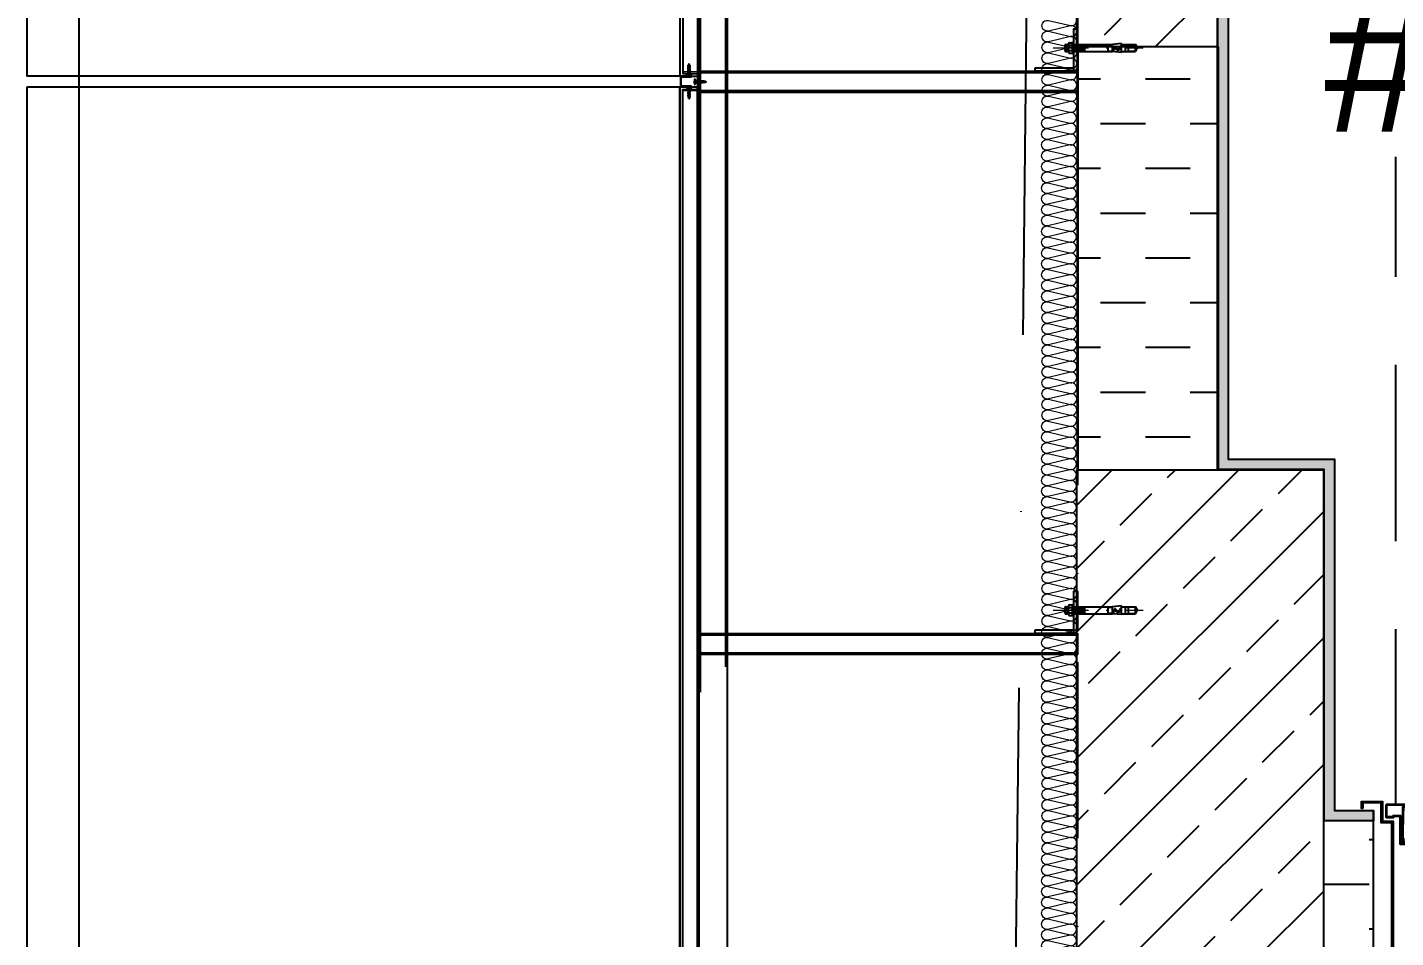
# Model space of a CAD drawing. Extents: x 58467 to 79089, y -33726 to -17391.
# Drawn here: x 74825.6 to 75019.7, y -18966.5 to -18837.3 of the extents above; entities that cross this region are included whole.
import ezdxf
from ezdxf.enums import TextEntityAlignment as Align

# ---------------------------------------------------------------- set-up
doc = ezdxf.new("R2010")
doc.units = 0
doc.header["$LTSCALE"] = 100
for name, pattern in [('DASHDOT', [1, 0.5, -0.25, 0, -0.25]), ('DASHDOT2', [0.5, 0.25, -0.125, 0, -0.125]), ('HIDDEN', [0.375, 0.25, -0.125])]:
    doc.linetypes.add(name, pattern=pattern)
for name, color, linetype, lineweight in [('ALG', 1, 'Continuous', 0), ('AX', 1, 'DASHDOT', 20), ('HSP', 251, 'Continuous', 30), ('OL', 5, 'Continuous', 30), ('pbec-162_insulation_hatching', 70, 'Continuous', 9), ('PTR', 252, 'Continuous', 25)]:
    doc.layers.add(name, color=color, linetype=linetype, lineweight=lineweight)
for name, color, linetype in [('ARC_KDY-ID-ED-01$0$BA_wall', 4, 'Continuous'), ('BA_axis', 5, 'DASHDOT2'), ('BA_dim_ext', 185, 'Continuous'), ('BA_elev3', 8, 'Continuous'), ('BA_env_bound', 10, 'DASHDOT'), ('BA_hatch', 137, 'Continuous'), ('BA_hatch_conc', 223, 'Continuous'), ('BA_mat_insul', 8, 'Continuous'), ('BA_mat_metal', 122, 'Continuous'), ('BA_mat_mortar', 145, 'Continuous'), ('BA_str_conc', 6, 'Continuous'), ('BA_text_room', 12, 'Continuous'), ('BA_wall', 4, 'Continuous'), ('CLG', 12, 'Continuous'), ('Kompozit', 122, 'Continuous'), ('VD', 11, 'Continuous')]:
    doc.layers.add(name, color=color, linetype=linetype)
doc.layers.add('BA_guide', color=230, linetype='Continuous', plot=False)
doc.styles.add('dim', font='simplex.shx', dxfattribs={"width": 0.7})
doc.styles.add('text1', font='arial.ttf', dxfattribs={"height": 20})
doc.styles.add('text2', font='arial.ttf', dxfattribs={"width": 0.8})
doc.dimstyles.new('1_100', dxfattribs={"dimtxt": 8, "dimasz": 3, "dimexe": 6, "dimexo": 0, "dimgap": 2, "dimtad": 0, "dimdec": 1, "dimzin": 11, "dimtxsty": 'dim', "dimblk": 'DOT', "dimcen": 0, "dimdle": 1.25, "dimclrt": 256, "dimadec": 0, "dimazin": 0, "dimtfac": 1.25, "dimtdec": 1, "dimtix": 1, "dimtofl": 0, "dimtmove": 1, "dimatfit": 3, "dimldrblk": 'DOT', "dimfxl": 20, "dimfxlon": 1, "dimtolj": 1, "dimtzin": 0, "dimarcsym": 0})
pattern_1 = [(0, (-19470.82861, 7789.42074), (0.47625, 0.2749630645), [0.3175, -0.635]), (120, (-19470.82861, 7789.42074), (-0.476249999, 0.2749630663), [0.3175, -0.635]), (60, (-19470.82861, 7789.42074), (1e-09, 0.5499261308), [-0.635, 0.3175])]
pattern_2 = [(0, (32883.7307, 12448.2046), (6.35, 6.35), [6.35, -6.35])]

# ---------------------------------------------------------------- blocks, each defined once
blk = doc.blocks.new('*U176')
blk.add_line((0, 0), (0, -696))
at = {"linetype": 'Continuous', "style": 'text1'}
blk.add_attdef('1', text='', height=40, dxfattribs=at).set_placement((0, 38), align=Align.MIDDLE)
blk = doc.blocks.new('AXIS')
at = {"layer": 'BA_axis'}
blk.add_blockref('*U176', (330.44, -30874.56), dxfattribs=at)
blk = doc.blocks.new('_Dot')
at = {"color": 0, "linetype": 'ByBlock', "lineweight": -2}
blk.add_line((-0.5, 0), (-1, 0), dxfattribs=at)
at = {"color": 0, "linetype": 'ByBlock', "const_width": 0.5}
blk.add_lwpolyline([(-0.25, 0, 1), (0.25, 0, 1)], format="xyb", close=True, dxfattribs=at)
blk = doc.blocks.new('*D25')
at = {"layer": 'BA_dim_ext', "color": 0, "lineweight": -2, "transparency": 16777216}
for p, q in [((188.73, -31236.31), (182.73, -31236.31)), ((188.73, -31242.31), (188.73, -31586.29)), ((188.73, -31961.27), (188.73, -31617.29)), ((188.73, -31967.27), (194.73, -31967.27))]:
    blk.add_line(p, q, dxfattribs=at)
at = {"layer": 'DEFPOINTS', "color": 0, "transparency": 16777216}
for p in [(188.73, -31236.31), (188.73, -31236.31), (188.73, -31967.27)]:
    blk.add_point(p, dxfattribs=at)
at = {"layer": 'BA_dim_ext', "color": 0, "lineweight": -2, "transparency": 16777216, "xscale": 6, "yscale": 6, "zscale": 6}
for p, rotation in [((188.73, -31236.31), 90), ((188.73, -31967.27), 270)]:
    blk.add_blockref('_Dot', p, dxfattribs=dict(at, rotation=rotation))
at = {"layer": 'BA_dim_ext', "color": 2, "transparency": 16777216, "insert": (188.73, -31601.79), "char_height": 18, "attachment_point": 5, "rotation": 90, "style": 'dim'}
blk.add_mtext('\\A1;731', dxfattribs=at)
blk = doc.blocks.new('*U90')
at = {"layer": 'BA_mat_insul'}
h = blk.add_hatch(dxfattribs=at)
h.set_pattern_fill('HONEY', color=256, scale=0.1)
h.set_pattern_definition(pattern_1)
h.paths.add_polyline_path([(5.64, -0.17), (94.37, -0.17), (93.8, -1.82), (6.2, -1.82)])
h = blk.add_hatch(dxfattribs=at)
h.set_pattern_fill('HONEY', color=256, scale=0.1)
h.set_pattern_definition(pattern_1)
h.paths.add_polyline_path([(5.64, -3.83), (94.37, -3.83), (93.8, -2.18), (6.2, -2.18)])
at = {"layer": 'BA_elev3', "linetype": 'HIDDEN'}
blk.add_line((3.18, 0.73), (3.18, 92.75), dxfattribs=at)
at = {"layer": 'BA_elev3'}
for p, q in [((5.8, -4.85), (5.8, -7.85)), ((8.3, -4.95), (5.8, -4.95)), ((8.3, -5.15), (5.8, -5.15)), ((8.3, -5.55), (5.8, -5.55)), ((8.3, -4.85), (8.3, -7.85)), ((91.7, -4.85), (91.7, -7.85)), ((91.7, -4.95), (94.2, -4.95)), ((91.7, -5.15), (94.2, -5.15)), ((91.7, -5.55), (94.2, -5.55)), ((94.2, -4.85), (94.2, -7.85)), ((5.6, -5.85), (5.8, -5.85)), ((8.3, -6.35), (5.8, -6.35)), ((8.3, -5.85), (8.5, -5.85)), ((91.7, -5.85), (91.5, -5.85)), ((91.7, -6.35), (94.2, -6.35)), ((94.4, -5.85), (94.2, -5.85)), ((5.6, -7.85), (5.8, -7.85)), ((5.8, -7.85), (8.3, -7.85)), ((5.8, -7.85), (6.11, -10.35)), ((8.3, -7.85), (7.99, -10.35)), ((91.92, -9.65), (8.08, -9.65)), ((91.79, -8.55), (8.21, -8.55)), ((91.74, -8.15), (8.26, -8.15)), ((91.71, -7.95), (8.29, -7.95)), ((8.3, -7.85), (91.7, -7.85)), ((8.3, -7.85), (8.5, -7.85)), ((91.7, -7.85), (91.5, -7.85)), ((91.7, -7.85), (94.2, -7.85)), ((91.7, -7.85), (92.01, -10.35)), ((94.2, -7.85), (93.89, -10.35)), ((94.4, -7.85), (94.2, -7.85)), ((7.99, -10.35), (6.11, -10.35)), ((7.99, -10.35), (91.7, -10.35)), ((92, -10.25), (8, -10.25)), ((91.97, -10.05), (8.03, -10.05)), ((91.7, -10.35), (93.89, -10.35))]:
    blk.add_line(p, q, dxfattribs=at)
for points in [[(5.6, -7.85), (5.6, -5.85)], [(8.5, -5.85), (8.5, -7.85)], [(91.5, -5.85), (91.5, -7.85)], [(94.4, -7.85), (94.4, -5.85)]]:
    blk.add_lwpolyline(points, dxfattribs=at)
at = {"layer": 'BA_elev3', "linetype": 'HIDDEN'}
blk.add_arc((3.39, -0.44), 93.2, 0.7934, 90.1341, dxfattribs=at)
at = {"layer": 'BA_guide'}
for p, q in [((0, -23), (0, 0)), ((100, -23), (100, 0))]:
    blk.add_line(p, q, dxfattribs=at)
at = {"layer": 'BA_mat_insul'}
for points in [[(5.64, -0.17), (94.37, -0.17), (93.8, -1.82), (6.2, -1.82)], [(5.64, -3.83), (94.37, -3.83), (93.8, -2.18), (6.2, -2.18)]]:
    blk.add_lwpolyline(points, close=True, dxfattribs=at)
at = {"layer": 'BA_mat_metal'}
for p, q in [((55.5, 0.85), (1.8, 0.85)), ((1.8, -1.05), (1.8, 0.85)), ((55.5, 0.73), (1.92, 0.73)), ((1.92, -0.93), (1.92, 0.73)), ((4.12, 0.55), (4.12, -2)), ((5.44, 0.55), (4.12, 0.55)), ((4.12, 0.55), (4.12, -2)), ((4.24, 0.45), (4.24, -2)), ((5.44, 0.45), (4.24, 0.45)), ((4.24, 0.45), (4.24, -2)), ((4.54, 0.33), (4.54, -0.07)), ((5.49, 0.33), (4.54, 0.33)), ((5.44, 0.55), (5.44, 0.45)), ((55.5, 0.53), (5.49, 0.53)), ((5.49, 0.53), (5.49, 0.33)), ((55.5, 0.85), (98.2, 0.85)), ((55.5, 0.73), (98.08, 0.73)), ((55.5, 0.53), (94.51, 0.53)), ((94.51, 0.53), (94.51, 0.33)), ((94.51, 0.33), (95.46, 0.33)), ((94.56, 0.55), (95.88, 0.55)), ((94.56, 0.55), (94.56, 0.45)), ((94.56, 0.45), (95.76, 0.45)), ((95.46, 0.33), (95.46, -0.07)), ((95.76, 0.45), (95.76, -2)), ((95.76, 0.45), (95.76, -2)), ((95.88, 0.55), (95.88, -2)), ((95.88, 0.55), (95.88, -2)), ((98.08, -0.93), (98.08, 0.73)), ((98.2, -1.05), (98.2, 0.85)), ((2.9, -1.05), (1.8, -1.05)), ((2.9, -0.93), (1.92, -0.93)), ((3.92, -0.76), (2.7, -0.76)), ((2.7, -0.88), (2.7, -0.76)), ((3.8, -0.88), (2.7, -0.88)), ((2.9, -1.05), (2.9, -0.93)), ((3.8, -4.85), (3.8, -0.88)), ((3.92, -4.73), (3.92, -0.76)), ((55.5, -0.07), (4.54, -0.07)), ((4.76, -0.1), (4.76, -0.12)), ((5.51, -0.1), (4.76, -0.1)), ((5.5, -0.12), (4.76, -0.12)), ((5.5, -0.12), (6.12, -1.94)), ((5.51, -0.1), (6.13, -1.92)), ((6.12, -1.94), (93.88, -1.94)), ((6.13, -1.92), (93.87, -1.92)), ((55.5, -0.07), (95.46, -0.07)), ((94.49, -0.1), (93.87, -1.92)), ((94.5, -0.12), (93.88, -1.94)), ((94.49, -0.1), (95.24, -0.1)), ((94.5, -0.12), (95.24, -0.12)), ((95.24, -0.1), (95.24, -0.12)), ((96.08, -0.76), (97.3, -0.76)), ((96.08, -4.73), (96.08, -0.76)), ((96.2, -0.88), (97.3, -0.88)), ((96.2, -4.85), (96.2, -0.88)), ((97.1, -1.05), (97.1, -0.93)), ((97.1, -0.93), (98.08, -0.93)), ((97.1, -1.05), (98.2, -1.05)), ((97.3, -0.88), (97.3, -0.76)), ((4.12, -4.55), (4.12, -2)), ((4.24, -4.45), (4.24, -2)), ((5.5, -3.88), (4.76, -3.88)), ((4.76, -3.9), (4.76, -3.88)), ((5.5, -3.88), (6.12, -2.06)), ((5.51, -3.9), (6.13, -2.08)), ((6.12, -2.06), (93.88, -2.06)), ((6.13, -2.08), (93.87, -2.08)), ((94.49, -3.9), (93.87, -2.08)), ((94.5, -3.88), (93.88, -2.06)), ((94.5, -3.88), (95.24, -3.88)), ((95.76, -4.45), (95.76, -2)), ((95.88, -4.55), (95.88, -2)), ((96.2, -4.85), (3.8, -4.85)), ((96.08, -4.73), (3.92, -4.73)), ((5.44, -4.55), (4.12, -4.55)), ((5.44, -4.45), (4.24, -4.45)), ((95.46, -3.93), (4.54, -3.93)), ((4.54, -4.33), (4.54, -3.93)), ((5.49, -4.33), (4.54, -4.33)), ((5.51, -3.9), (4.76, -3.9)), ((5.44, -4.55), (5.44, -4.45)), ((5.49, -4.53), (5.49, -4.33)), ((94.51, -4.53), (5.49, -4.53)), ((94.49, -3.9), (95.24, -3.9)), ((94.51, -4.33), (95.46, -4.33)), ((94.51, -4.53), (94.51, -4.33)), ((94.56, -4.55), (94.56, -4.45)), ((94.56, -4.45), (95.76, -4.45)), ((94.56, -4.55), (95.88, -4.55)), ((95.46, -4.33), (95.46, -3.93))]:
    blk.add_line(p, q, dxfattribs=at)
for points in [[(-1.5, 0.25), (-1.7, 0.25), (-1.7, 1.25), (1.3, 1.25), (1.3, -1.55), (2.8, -1.55), (2.8, -24.25), (-1.7, -24.25), (-1.7, -23.25), (-1.5, -23.25), (-1.5, -24.05), (2.6, -24.05), (2.6, -1.75), (1.1, -1.75), (1.1, 1.05), (-1.5, 1.05)], [(101.5, 0.25), (101.7, 0.25), (101.7, 1.25), (98.7, 1.25), (98.7, -1.55), (97.2, -1.55), (97.2, -24.25), (101.7, -24.25), (101.7, -23.25), (101.5, -23.25), (101.5, -24.05), (97.4, -24.05), (97.4, -1.75), (98.9, -1.75), (98.9, 1.05), (101.5, 1.05)]]:
    blk.add_lwpolyline(points, close=True, dxfattribs=at)
blk = doc.blocks.new('6. KAT STR REV')
at = {"layer": 'BA_hatch_conc'}
h = blk.add_hatch(dxfattribs=at)
h.set_pattern_fill('ANSI33', color=256, scale=2, style=0)
h.paths.add_polyline_path([(31650.7, -31148.27), (31670.7, -31148.27), (31670.7, -31288.27), (31650.7, -31288.27)])
h = blk.add_hatch(dxfattribs=at)
h.set_pattern_fill('ANSI33', color=256, scale=2, style=0)
h.paths.add_polyline_path([(31650.7, -31348.27), (31685.7, -31348.27), (31685.7, -31418.27), (31650.7, -31418.27)])
at = {"layer": 'BA_str_conc'}
for points in [[(31650.7, -31148.27), (31670.7, -31148.27), (31670.7, -31288.27), (31650.7, -31288.27)], [(31650.7, -31348.27), (31685.7, -31348.27), (31685.7, -31418.27), (31650.7, -31418.27)]]:
    blk.add_lwpolyline(points, close=True, dxfattribs=at)
blk = doc.blocks.new('*U42')
blk.add_lwpolyline([(-36, 0), (36, 0), (36, -33), (-36, -33)], close=True)
at = {"color": 7, "style": 'text2', "width": 0.8}
blk.add_attdef('10000', text='', height=20, dxfattribs=at).set_placement((0, -16.5), align=Align.MIDDLE)
at = {"color": 7, "style": 'text1'}
for tag, p in [('MAHAL', (0, -48.5)), ('M²', (0, -75.9))]:
    blk.add_attdef(tag, text='', height=20, dxfattribs=at).set_placement(p, align=Align.MIDDLE)
blk = doc.blocks.new('39HB-16')
at = {"layer": 'AX'}
blk.add_line((1.9, 0), (-17.1, 0), dxfattribs=at)
at = {"layer": 'VD'}
for p, q in [((-15.7, 0), (-14.9, 0.4)), ((-14.5, -0.4), (-15.7, 0)), ((-14.9, 0.4), (-14.6, 1)), ((-14.6, 1), (-14.5, 0.6)), ((-14.5, 0.6), (-13.6, 1.1)), ((-13.6, 1.1), (-13.3, 2)), ((-13.3, 2), (-13, 1.1)), ((-13, 1.1), (-12, 1.1)), ((-12, 1.1), (-11.7, 2)), ((-11.7, 2), (-11.4, 1.1)), ((-11.4, 1.1), (-10.4, 1.1)), ((-10.4, 1.1), (-10.1, 2)), ((-10.1, 2), (-9.8, 1.1)), ((-9.8, 1.1), (-8.8, 1.1)), ((-8.8, 1.1), (-8.5, 2)), ((-8.5, 2), (-8.2, 1.1)), ((-8.2, 1.1), (-7.2, 1.1)), ((-7.2, 1.1), (-6.9, 2)), ((-6.9, 2), (-6.6, 1.1)), ((-6.6, 1.1), (-5.6, 1.1)), ((-5.6, 1.1), (-5.3, 2)), ((-5.3, 2), (-5.1, 1.1)), ((-5.1, 1.1), (-4.1, 1.1)), ((-4.1, 1.1), (-3.8, 2)), ((-3.8, 2), (-3.5, 1.1)), ((-3.5, 1.1), (-3, 1.1)), ((-2.7, 1.3), (-0.2, 3.8)), ((-0.2, 3.8), (0, 3.8)), ((-0.2, 3.8), (-0.2, -3.8)), ((0, 3.8), (0, -3.8)), ((-14.3, -1.2), (-14.5, -0.4)), ((-14.1, -0.6), (-14.3, -1.2)), ((-12.8, -1.1), (-14.1, -0.6)), ((-12.5, -2), (-12.8, -1.1)), ((-12.2, -1.1), (-12.5, -2)), ((-11.2, -1.1), (-12.2, -1.1)), ((-10.9, -2), (-11.2, -1.1)), ((-10.6, -1.1), (-10.9, -2)), ((-9.6, -1.1), (-10.6, -1.1)), ((-9.3, -2), (-9.6, -1.1)), ((-9, -1.1), (-9.3, -2)), ((-8, -1.1), (-9, -1.1)), ((-7.7, -2), (-8, -1.1)), ((-7.4, -1.1), (-7.7, -2)), ((-6.4, -1.1), (-7.4, -1.1)), ((-6.1, -2), (-6.4, -1.1)), ((-5.8, -1.1), (-6.1, -2)), ((-4.8, -1.1), (-5.8, -1.1)), ((-4.5, -2), (-4.8, -1.1)), ((-4.3, -1.1), (-4.5, -2)), ((-3.1, -1.1), (-4.3, -1.1)), ((-0.2, -3.8), (-2.7, -1.3)), ((0, -3.8), (-0.2, -3.8))]:
    blk.add_line(p, q, dxfattribs=at)
for centre, start, end in [((-3, 1.6), 270, 316.0052), ((-3.1, -1.6), 44.5508, 90)]:
    blk.add_arc(centre, 0.5, start, end, dxfattribs=at)
blk = doc.blocks.new('M10X090')
at = {"layer": 'AX'}
blk.add_line((0, 29.3), (0, -98.5), dxfattribs=at)
at = {"layer": 'VD', "linetype": 'Continuous'}
for p, q in [((-8.8, 1.2), (8.8, 1.2)), ((-8.8, 1.2), (-8.8, 0)), ((-8.8, 0), (8.8, 0)), ((-7.5, 6.2), (-7.5, 3.1)), ((-5, 7.5), (-6.2, 7.5)), ((-5, 1.9), (-6.2, 1.9)), ((-5, 11.2), (3.8, 12.5)), ((-5, 11.2), (-5, 7.5)), ((-5, 8.8), (5, 10.2)), ((-5, 1.9), (-5, -55)), ((-5, -0.5), (-1.5, 0)), ((-3.8, 12.5), (3.8, 12.5)), ((-3.8, 6.2), (-3.8, 3.1)), ((-2.5, 7.5), (2.5, 7.5)), ((-2.5, 1.9), (2.5, 1.9)), ((3.8, 6.2), (3.8, 3.1)), ((5, 11.2), (5, 7.5)), ((5, 7.5), (6.2, 7.5)), ((5, 1.9), (5, -55)), ((5, 1.9), (6.2, 1.9)), ((7.5, 6.2), (7.5, 3.1)), ((8.8, 1.2), (8.8, 0)), ((-5, -3), (5, -1.6)), ((-5, -5.5), (5, -4.1)), ((-5, -8), (5, -6.6)), ((-5, -10.5), (5, -9.1)), ((-5, -13), (5, -11.6)), ((-5, -15.5), (5, -14.1)), ((-5, -15.5), (5, -15.5)), ((-6.2, -67.5), (-5, -55)), ((-5, -48.8), (5, -48.8)), ((-5, -55), (5, -55)), ((-4.4, -48.8), (-4.4, -55)), ((4.4, -48.8), (4.4, -55)), ((6.2, -67.5), (5, -55)), ((-6.2, -67.5), (6.2, -67.5)), ((-5, -67.5), (-5, -87.5)), ((-5, -73.5), (5, -73.5)), ((5, -67.5), (5, -87.5)), ((-5, -87.5), (0, -90.2)), ((-5, -87.5), (5, -87.5)), ((0, -90.2), (5, -87.5))]:
    blk.add_line(p, q, dxfattribs=at)
at = {"layer": 'VD'}
for p, q in [((-5, -87.5), (-5, -77.5)), ((-5, -77.5), (5, -77.5))]:
    blk.add_line(p, q, dxfattribs=at)
at = {"layer": 'VD', "linetype": 'Continuous'}
for points in [[(1.9, -67.5), (1.9, -67.4), (1.9, -67.4), (1.9, -67.3), (1.8, -67.3), (1.8, -67.2), (1.7, -67.2), (1.7, -67.1), (1.7, -67.1), (1.6, -67), (1.6, -67), (1.5, -66.9), (1.5, -66.9), (1.4, -66.8), (1.4, -66.8), (1.3, -66.7), (1.3, -66.7), (1.2, -66.6), (1.2, -66.6), (1.1, -66.6), (1, -66.5), (1, -66.5), (0.9, -66.4), (0.9, -66.4), (0.8, -66.3), (0.7, -66.3), (0.7, -66.3), (0.6, -66.2), (0.5, -66.2), (0.5, -66.1), (0.4, -66.1), (0.3, -66.1), (0.2, -66), (0.2, -66), (0.1, -66), (0, -65.9), (-0.1, -65.9), (-0.1, -65.8), (-0.2, -65.8), (-0.3, -65.8), (-0.4, -65.7), (-0.4, -65.7), (-0.5, -65.7), (-0.6, -65.6), (-0.7, -65.6), (-0.7, -65.5), (-0.8, -65.5), (-0.9, -65.5), (-1, -65.4), (-1, -65.4), (-1.1, -65.4), (-1.2, -65.3), (-1.3, -65.3), (-1.3, -65.2), (-1.4, -65.2), (-1.5, -65.2), (-1.6, -65.1), (-1.6, -65.1), (-1.7, -65), (-1.8, -65), (-1.8, -65), (-1.9, -64.9), (-2, -64.9), (-2, -64.8), (-2.1, -64.8), (-2.2, -64.7), (-2.2, -64.7), (-2.3, -64.6), (-2.3, -64.6), (-2.4, -64.5), (-2.5, -64.5), (-2.5, -64.4), (-2.6, -64.3), (-2.6, -64.3), (-2.7, -64.2), (-2.7, -64.2), (-2.8, -64.1), (-2.8, -64), (-2.9, -64), (-2.9, -63.9), (-2.9, -63.8), (-3, -63.7), (-3, -63.7), (-3, -63.6), (-3.1, -63.5), (-3.1, -63.4), (-3.1, -63.3), (-3.1, -63.3), (-3.2, -63.2), (-3.2, -63.1), (-3.2, -63), (-3.2, -62.9), (-3.2, -62.8), (-3.2, -62.8), (-3.2, -62.7), (-3.2, -62.6), (-3.2, -62.5), (-3.1, -62.4), (-3.1, -62.4), (-3.1, -62.3), (-3.1, -62.2), (-3.1, -62.1), (-3, -62.1), (-3, -62), (-3, -61.9), (-3, -61.9), (-2.9, -61.8), (-2.9, -61.7), (-2.9, -61.7), (-2.8, -61.6), (-2.8, -61.6), (-2.7, -61.5), (-2.7, -61.4), (-2.7, -61.4), (-2.6, -61.3), (-2.6, -61.3), (-2.5, -61.2), (-2.5, -61.2), (-2.5, -61.1), (-2.4, -61.1), (-2.4, -61), (-2.3, -61), (-2.3, -60.9), (-2.2, -60.9), (-2.2, -60.8), (-2.2, -60.8), (-2.1, -60.7), (-2.1, -60.7), (-2, -60.6), (-2, -60.6), (-1.9, -60.5), (-1.9, -60.5), (-1.8, -60.4), (-1.8, -60.4), (-1.7, -60.4), (-1.7, -60.3), (-1.6, -60.3), (-1.6, -60.2), (-1.5, -60.2), (-1.5, -60.1), (-1.4, -60.1), (-1.4, -60), (-1.3, -60), (-1.3, -59.9), (-1.2, -59.9), (-1.2, -59.9), (-1.1, -59.8), (-1.1, -59.8), (-1, -59.7), (-1, -59.7), (-0.9, -59.6), (-0.9, -59.6), (-0.8, -59.6), (-0.8, -59.5), (-0.7, -59.5), (-0.7, -59.4), (-0.6, -59.4), (-0.6, -59.3), (-0.5, -59.3), (-0.5, -59.3), (-0.4, -59.2), (-0.4, -59.2), (-0.3, -59.1), (-0.3, -59.1), (-0.2, -59.1), (-0.2, -59), (-0.1, -59), (-0.1, -59), (-0.1, -58.9), (0, -58.9), (0, -58.8), (0.1, -58.8), (0.1, -58.8), (0.1, -58.7), (0.2, -58.7), (0.2, -58.7), (0.2, -58.7), (0.3, -58.6), (0.3, -58.6), (0.3, -58.6), (0.3, -58.6), (0.3, -58.5), (0.3, -58.5), (0.3, -58.5), (0.3, -58.5), (0.3, -58.5), (0.3, -58.5), (0.3, -58.4), (0.3, -58.4), (0.2, -58.4), (0.2, -58.4), (0.1, -58.4), (0.1, -58.3), (0, -58.3), (0, -58.3), (-0.1, -58.3), (-0.1, -58.2), (-0.2, -58.2), (-0.2, -58.2), (-0.3, -58.1), (-0.4, -58.1), (-0.4, -58.1), (-0.5, -58.1), (-0.6, -58), (-0.6, -58), (-0.7, -58), (-0.8, -57.9), (-0.8, -57.9), (-0.9, -57.9), (-1, -57.8), (-1.1, -57.8), (-1.1, -57.7), (-1.2, -57.7), (-1.3, -57.7), (-1.3, -57.6), (-1.4, -57.6), (-1.5, -57.5), (-1.6, -57.5), (-1.6, -57.4), (-1.7, -57.4), (-1.8, -57.3), (-1.8, -57.3), (-1.9, -57.2), (-2, -57.2), (-2.1, -57.1), (-2.1, -57.1), (-2.2, -57), (-2.3, -56.9), (-2.3, -56.8), (-2.4, -56.8), (-2.5, -56.7), (-2.6, -56.6), (-2.6, -56.5), (-2.7, -56.4), (-2.8, -56.3), (-2.9, -56.1), (-2.9, -56), (-3, -55.8), (-3, -55.5), (-3.1, -55.3), (-3.1, -55)], [(3.3, -67.5), (3, -66.8), (2.6, -66.2), (2.1, -65.7), (1.5, -65.3), (0.8, -64.9), (0.2, -64.6), (-0.4, -64.3), (-0.9, -64), (-1.4, -63.8), (-1.7, -63.5), (-1.8, -63.3), (-1.9, -63), (-1.9, -62.7), (-1.8, -62.4), (-1.7, -62.1), (-1.4, -61.8), (-1.1, -61.5), (-0.8, -61.2), (-0.4, -60.8), (0, -60.5), (0.4, -60.2), (0.8, -59.9), (1.1, -59.5), (1.4, -59.2), (1.6, -59), (1.8, -58.7), (1.9, -58.5), (1.9, -58.3), (1.8, -58.1), (1.7, -57.9), (1.4, -57.6), (1.1, -57.4), (0.7, -57.2), (0.2, -57), (-0.3, -56.7), (-0.8, -56.5), (-1.3, -56.2), (-1.6, -55.8), (-1.8, -55.4), (-1.9, -55)]]:
    blk.add_lwpolyline(points, dxfattribs=at)
for centre, start, end in [((-6.2, 6.2), 90, 180), ((-6.2, 3.1), 180, 270), ((-3.8, 11.2), 90, 180), ((-5, 6.2), 0, 90), ((-5, 3.1), 270, 0), ((-2.5, 6.2), 90, 180), ((-2.5, 3.1), 180, 270), ((2.5, 6.2), 0, 90), ((2.5, 3.1), 270, 0), ((3.8, 11.2), 0, 90), ((5, 6.2), 90, 180), ((5, 3.1), 180, 270), ((6.2, 6.2), 0, 90), ((6.2, 3.1), 270, 0)]:
    blk.add_arc(centre, 1.25, start, end, dxfattribs=at)
blk = doc.blocks.new('A$C56216D09')
h = blk.add_hatch(color=251)
h.dxf.hatch_style = 1
h.paths.add_polyline_path([(92.7, -209.68), (92.7, -211.18), (94.2, -211.18), (94.2, -211.08), (92.8, -211.08), (92.8, -209.78), (94.2, -209.78), (94.2, -209.68)])
at = {"layer": 'PTR'}
h = blk.add_hatch(dxfattribs=at)
h.set_pattern_fill('STEEL', color=256, scale=0.05, angle=360)
h.set_pattern_definition([(45, (-21179.31078, -1846.92172), (-0.1122532015, 0.1122532015), []), (45, (-21179.31078, -1846.84234), (-0.1122532015, 0.1122532015), [])])
h.paths.add_polyline_path([(99.1, -211.78), (95.5, -211.78), (95.5, -209.18), (99.1, -209.18)], flags=16)
edge = h.paths.add_edge_path()
edge.add_line((99.1, -211.98), (95.5, -211.98))
edge.add_arc((95.5, -211.78), 0.2, 180, 270, ccw=False)
edge.add_line((95.3, -211.78), (95.3, -209.18))
edge.add_arc((95.5, -209.18), 0.2, 90, 180, ccw=False)
edge.add_line((95.5, -208.98), (99.1, -208.98))
edge.add_arc((99.1, -209.18), 0.2, 0, 90, ccw=False)
edge.add_line((99.3, -209.18), (99.3, -211.78))
edge.add_arc((99.1, -211.78), 0.2, -90, 0, ccw=False)
h = blk.add_hatch(dxfattribs=at)
h.set_pattern_fill('STEEL', color=256, scale=0.05, angle=360)
h.set_pattern_definition([(45, (-21179.31078, -1926.72172), (-0.1122532015, 0.1122532015), []), (45, (-21179.31078, -1926.64234), (-0.1122532015, 0.1122532015), [])])
h.paths.add_polyline_path([(99.1, -291.58), (95.5, -291.58), (95.5, -288.98), (99.1, -288.98)], flags=16)
edge = h.paths.add_edge_path()
edge.add_line((99.1, -291.78), (95.5, -291.78))
edge.add_arc((95.5, -291.58), 0.2, 180, 270, ccw=False)
edge.add_line((95.3, -291.58), (95.3, -288.98))
edge.add_arc((95.5, -288.98), 0.2, 90, 180, ccw=False)
edge.add_line((95.5, -288.78), (99.1, -288.78))
edge.add_arc((99.1, -288.98), 0.2, 0, 90, ccw=False)
edge.add_line((99.3, -288.98), (99.3, -291.58))
edge.add_arc((99.1, -291.58), 0.2, -90, 0, ccw=False)
blk.add_lwpolyline([(92.7, -209.68), (92.7, -211.18), (94.2, -211.18), (94.2, -211.08), (92.8, -211.08), (92.8, -209.78), (94.2, -209.78), (94.2, -209.68)], close=True)
at = {"layer": 'ALG', "lineweight": 5, "ltscale": 10}
for points in [[(95.3, -211.08), (95.3, -209.08), (93.1, -209.08), (93.1, -209.28), (95.1, -209.28), (95.1, -211.08)], [(95.3, -209.78), (95.3, -211.78), (93.1, -211.78), (93.1, -211.58), (95.1, -211.58), (95.1, -209.78)]]:
    blk.add_lwpolyline(points, close=True, dxfattribs=at)
at = {"layer": 'ARC_KDY-ID-ED-01$0$BA_wall'}
blk.add_line((149.11, -265.53), (149.11, -205.53), dxfattribs=at)
at = {"layer": 'BA_wall'}
blk.add_line((149.01, -265.53, 1.31), (149.01, -205.53, 1.31), dxfattribs=at)
at = {"layer": 'CLG'}
for points in [[(190.01, -15.92), (190.01, -2.71), (2.69, -2.71), (2.7, -47.31), (95.3, -47.3), (95.3, -346.79), (99.1, -346.79)], [(186.01, -15.92), (186.01, -6.71), (6.69, -6.71), (6.7, -43.31), (99.3, -43.3), (99.3, -346.59)]]:
    blk.add_lwpolyline(points, dxfattribs=at)
at = {"layer": 'CLG', "linetype": 'HIDDEN', "ltscale": 10}
for points in [[(189.81, -15.92), (189.81, -2.91), (2.89, -2.91), (2.9, -47.11), (95.5, -47.1), (95.5, -346.59), (99.1, -346.59)], [(186.21, -15.92), (186.21, -6.51), (6.49, -6.51), (6.5, -43.51), (99.1, -43.5), (99.1, -346.59)]]:
    blk.add_lwpolyline(points, dxfattribs=at)
at = {"layer": 'CLG', "elevation": -1.31}
for points in [[(143.01, -208.48), (148.41, -208.48, 0.414214), (148.51, -208.38), (148.51, -202.98), (149.01, -202.98), (149.01, -208.38, -0.414214), (148.41, -208.98), (143.01, -208.98)], [(143.01, -288.28), (148.41, -288.28, 0.414214), (148.51, -288.18), (148.51, -282.78), (149.01, -282.78), (149.01, -288.18, -0.414214), (148.41, -288.78), (143.01, -288.78)]]:
    blk.add_lwpolyline(points, format="xyb", close=True, dxfattribs=at)
at = {"layer": 'CLG'}
for points in [[(99.1, -211.98), (95.5, -211.98, -0.414214), (95.3, -211.78), (95.3, -209.18, -0.414214), (95.5, -208.98), (99.1, -208.98, -0.414214), (99.3, -209.18), (99.3, -211.78, -0.414214)], [(99.1, -291.78), (95.5, -291.78, -0.414214), (95.3, -291.58), (95.3, -288.98, -0.414214), (95.5, -288.78), (99.1, -288.78, -0.414214), (99.3, -288.98), (99.3, -291.58, -0.414214)]]:
    blk.add_lwpolyline(points, format="xyb", close=True, dxfattribs=at)
for points in [[(99.1, -211.78), (95.5, -211.78), (95.5, -209.18), (99.1, -209.18)], [(99.3, -208.98), (149.01, -208.98), (149.01, -211.98), (99.3, -211.98)], [(99.1, -291.58), (95.5, -291.58), (95.5, -288.98), (99.1, -288.98)], [(99.3, -288.78), (149.01, -288.78), (149.01, -291.78), (99.3, -291.78)]]:
    blk.add_lwpolyline(points, close=True, dxfattribs=at)
at = {"layer": 'CLG', "linetype": 'HIDDEN', "ltscale": 10}
for points in [[(99.3, -209.18), (149.01, -209.18), (149.01, -211.78), (99.3, -211.78)], [(99.3, -288.98), (149.01, -288.98), (149.01, -291.58), (99.3, -291.58)]]:
    blk.add_lwpolyline(points, close=True, dxfattribs=at)
at = {"layer": 'Kompozit'}
for points in [[(0, -51.58), (92.6, -51.58), (92.6, -209.68), (0, -209.68)], [(0, -211.18), (92.6, -211.18), (92.6, -369.28), (0, -369.28)]]:
    blk.add_lwpolyline(points, close=True, dxfattribs=at)
for points in [[(95.1, -51.51), (92.6, -51.51), (92.6, -209.68), (95.1, -209.68)], [(95.1, -51.91), (93, -51.91), (93, -209.28), (95.1, -209.28)], [(95.1, -51.51), (95.1, -209.68)], [(95.1, -369.03), (92.6, -369.03), (92.6, -211.18), (95.1, -211.18)], [(95.1, -368.63), (93, -368.63), (93, -211.58), (95.1, -211.58)]]:
    blk.add_lwpolyline(points, dxfattribs=at)
at = {"layer": 'OL', "color": 6}
blk.add_lwpolyline([(95.1, -366.53), (95.1, -211.18)], dxfattribs=at)
at = {"layer": 'pbec-162_insulation_hatching', "color": 70}
for points in [[(144.35, -204.94, -0.186716), (144.9, -204.84), (148.02, -205.58, 1.205758), (148.02, -204.07), (144.9, -204.81, -0.46981), (143.99, -204.06, -0.46981), (144.9, -203.3), (148.02, -204.04, 1.205758), (148.02, -202.53), (144.9, -203.28, -0.46981), (143.99, -202.52, -0.46981), (144.9, -201.77), (148.02, -202.51, 0.452006), (148.93, -201.8)], [(148.85, -206.69, 0.615091), (148.02, -205.6), (144.9, -206.35, -0.46981), (143.99, -205.59, -0.46981), (144.9, -204.84), (148.02, -205.58, 1.205758), (148.02, -204.07), (144.9, -204.81, -0.46981), (143.99, -204.06, -0.46981), (144.9, -203.3), (148.02, -204.04, 0.452006), (148.93, -203.33)], [(144.35, -209.54, -0.186716), (144.9, -209.44), (148.02, -210.18, 1.205758), (148.02, -208.68), (144.9, -209.42, -0.46981), (143.99, -208.66, -0.46981), (144.9, -207.91), (148.02, -208.65, 1.205758), (148.02, -207.14), (144.9, -207.88, -0.46981), (143.99, -207.13, -0.46981), (144.9, -206.37), (148.02, -207.11, 0.452006), (148.93, -206.4)], [(144.35, -212.61, -0.186716), (144.9, -212.51), (148.02, -213.25, 1.205758), (148.02, -211.75), (144.9, -212.49, -0.46981), (143.99, -211.73, -0.46981), (144.9, -210.98), (148.02, -211.72, 1.205758), (148.02, -210.21), (144.9, -210.95, -0.46981), (143.99, -210.2, -0.46981), (144.9, -209.44), (148.02, -210.18, 0.452006), (148.93, -209.47)], [(148.85, -214.37, 0.615091), (148.02, -213.28), (144.9, -214.02, -0.46981), (143.99, -213.27, -0.46981), (144.9, -212.51), (148.02, -213.25, 1.205758), (148.02, -211.75), (144.9, -212.49, -0.46981), (143.99, -211.73, -0.46981), (144.9, -210.98), (148.02, -211.72, 0.452006), (148.93, -211.01)], [(144.29, -217.24, -0.186716), (144.84, -217.14), (147.96, -217.88, 1.205758), (147.96, -216.38), (144.84, -217.12, -0.46981), (143.93, -216.36, -0.46981), (144.84, -215.61), (147.96, -216.35, 1.205758), (147.96, -214.84), (144.84, -215.58, -0.46981), (143.93, -214.83, -0.46981), (144.84, -214.07), (147.96, -214.81, 0.452006), (148.87, -214.1)], [(144.3, -220.31, -0.186716), (144.84, -220.21), (147.96, -220.95, 1.205758), (147.96, -219.45), (144.84, -220.19, -0.46981), (143.93, -219.43, -0.46981), (144.84, -218.68), (147.96, -219.42, 1.205758), (147.96, -217.91), (144.84, -218.65, -0.46981), (143.93, -217.9, -0.46981), (144.84, -217.14), (147.96, -217.88, 0.452006), (148.87, -217.17)], [(148.8, -222.07, 0.615091), (147.96, -220.98), (144.84, -221.72, -0.46981), (143.93, -220.97, -0.46981), (144.84, -220.21), (147.96, -220.95, 1.205758), (147.96, -219.45), (144.84, -220.19, -0.46981), (143.93, -219.43, -0.46981), (144.84, -218.68), (147.96, -219.42, 0.452006), (148.87, -218.71)], [(144.3, -224.92, -0.186716), (144.84, -224.82), (147.96, -225.56, 1.205758), (147.96, -224.05), (144.84, -224.79, -0.46981), (143.93, -224.04, -0.46981), (144.84, -223.28), (147.96, -224.03, 1.205758), (147.96, -222.52), (144.84, -223.26, -0.46981), (143.93, -222.5, -0.46981), (144.84, -221.75), (147.96, -222.49, 0.452006), (148.87, -221.78)], [(144.3, -227.99, -0.186716), (144.84, -227.89), (147.96, -228.63, 1.205758), (147.96, -227.12), (144.84, -227.86, -0.46981), (143.93, -227.11, -0.46981), (144.84, -226.35), (147.96, -227.1, 1.205758), (147.96, -225.59), (144.84, -226.33, -0.46981), (143.93, -225.57, -0.46981), (144.84, -224.82), (147.96, -225.56, 0.452006), (148.87, -224.85)], [(148.8, -229.75, 0.615091), (147.96, -228.66), (144.84, -229.4, -0.46981), (143.93, -228.64, -0.46981), (144.84, -227.89), (147.96, -228.63, 1.205758), (147.96, -227.12), (144.84, -227.86, -0.46981), (143.93, -227.11, -0.46981), (144.84, -226.35), (147.96, -227.1, 0.452006), (148.87, -226.39)], [(144.3, -231.06, -0.186716), (144.84, -230.96), (147.96, -231.7, 1.205758), (147.96, -230.19), (144.84, -230.93, -0.46981), (143.93, -230.18, -0.46981), (144.84, -229.43), (147.96, -230.17, 1.205758), (147.96, -228.66), (144.84, -229.4, -0.46981), (143.93, -228.64, -0.46981), (144.84, -227.89), (147.96, -228.63, 0.452006), (148.87, -227.92)], [(144.3, -234.13, -0.186716), (144.84, -234.03), (147.96, -234.77, 1.205758), (147.96, -233.26), (144.84, -234, -0.46981), (143.93, -233.25, -0.46981), (144.84, -232.5), (147.96, -233.24, 1.205758), (147.96, -231.73), (144.84, -232.47, -0.46981), (143.93, -231.71, -0.46981), (144.84, -230.96), (147.96, -231.7, 0.452006), (148.87, -230.99)], [(148.8, -235.89, 0.615091), (147.96, -234.8), (144.84, -235.54, -0.46981), (143.93, -234.79, -0.46981), (144.84, -234.03), (147.96, -234.77, 1.205758), (147.96, -233.26), (144.84, -234, -0.46981), (143.93, -233.25, -0.46981), (144.84, -232.5), (147.96, -233.24, 0.452006), (148.87, -232.53)], [(144.3, -238.74, -0.186716), (144.84, -238.64), (147.96, -239.38, 1.205758), (147.96, -237.87), (144.84, -238.61, -0.46981), (143.93, -237.86, -0.46981), (144.84, -237.1), (147.96, -237.84, 1.205758), (147.96, -236.33), (144.84, -237.08, -0.46981), (143.93, -236.32, -0.46981), (144.84, -235.57), (147.96, -236.31, 0.452006), (148.87, -235.6)], [(144.3, -241.81, -0.186716), (144.84, -241.71), (147.97, -242.45, 1.205758), (147.97, -240.94), (144.84, -241.68, -0.46981), (143.94, -240.93, -0.46981), (144.84, -240.17), (147.97, -240.91, 1.205758), (147.97, -239.4), (144.84, -240.15, -0.46981), (143.94, -239.39, -0.46981), (144.84, -238.64), (147.97, -239.38, 0.452006), (148.87, -238.67)], [(148.8, -243.56, 0.615091), (147.97, -242.48), (144.84, -243.22, -0.46981), (143.94, -242.46, -0.46981), (144.84, -241.71), (147.97, -242.45, 1.205758), (147.97, -240.94), (144.84, -241.68, -0.46981), (143.94, -240.93, -0.46981), (144.84, -240.17), (147.97, -240.91, 0.452006), (148.87, -240.2)], [(144.35, -246.41, -0.186716), (144.9, -246.31), (148.02, -247.05, 1.205758), (148.02, -245.54), (144.9, -246.29, -0.46981), (143.99, -245.53, -0.46981), (144.9, -244.78), (148.02, -245.52, 1.205758), (148.02, -244.01), (144.9, -244.75, -0.46981), (143.99, -244, -0.46981), (144.9, -243.24), (148.02, -243.98, 0.452006), (148.93, -243.27)], [(144.36, -249.48, -0.186716), (144.9, -249.38), (148.02, -250.12, 1.205758), (148.02, -248.61), (144.9, -249.36, -0.46981), (143.99, -248.6, -0.46981), (144.9, -247.85), (148.02, -248.59, 1.205758), (148.02, -247.08), (144.9, -247.82, -0.46981), (143.99, -247.07, -0.46981), (144.9, -246.31), (148.02, -247.05, 0.452006), (148.93, -246.34)], [(148.86, -251.24, 0.615091), (148.02, -250.15), (144.9, -250.89, -0.46981), (143.99, -250.14, -0.46981), (144.9, -249.38), (148.02, -250.12, 1.205758), (148.02, -248.61), (144.9, -249.36, -0.46981), (143.99, -248.6, -0.46981), (144.9, -247.85), (148.02, -248.59, 0.452006), (148.93, -247.88)], [(144.36, -254.09, -0.186716), (144.9, -253.99), (148.02, -254.73, 1.205758), (148.02, -253.22), (144.9, -253.96, -0.46981), (143.99, -253.21, -0.46981), (144.9, -252.45), (148.02, -253.19, 1.205758), (148.02, -251.69), (144.9, -252.43, -0.46981), (143.99, -251.67, -0.46981), (144.9, -250.92), (148.02, -251.66, 0.452006), (148.93, -250.95)], [(144.36, -257.16, -0.186716), (144.9, -257.06), (148.02, -257.8, 1.205758), (148.02, -256.29), (144.9, -257.03, -0.46981), (143.99, -256.28, -0.46981), (144.9, -255.52), (148.02, -256.27, 1.205758), (148.02, -254.76), (144.9, -255.5, -0.46981), (143.99, -254.74, -0.46981), (144.9, -253.99), (148.02, -254.73, 0.452006), (148.93, -254.02)], [(148.86, -258.91, 0.615091), (148.02, -257.83), (144.9, -258.57, -0.46981), (143.99, -257.81, -0.46981), (144.9, -257.06), (148.02, -257.8, 1.205758), (148.02, -256.29), (144.9, -257.03, -0.46981), (143.99, -256.28, -0.46981), (144.9, -255.52), (148.02, -256.27, 0.452006), (148.93, -255.56)], [(144.3, -261.8, -0.186716), (144.84, -261.7), (147.96, -262.44, 1.205758), (147.96, -260.93), (144.84, -261.67, -0.46981), (143.93, -260.92, -0.46981), (144.84, -260.16), (147.96, -260.9, 1.205758), (147.96, -259.39), (144.84, -260.14, -0.46981), (143.93, -259.38, -0.46981), (144.84, -258.63), (147.96, -259.37, 0.452006), (148.87, -258.66)], [(144.3, -264.87, -0.186716), (144.84, -264.77), (147.96, -265.51, 1.205758), (147.96, -264), (144.84, -264.74, -0.46981), (143.93, -263.99, -0.46981), (144.84, -263.23), (147.96, -263.97, 1.205758), (147.96, -262.47), (144.84, -263.21, -0.46981), (143.93, -262.45, -0.46981), (144.84, -261.7), (147.96, -262.44, 0.452006), (148.87, -261.73)], [(148.8, -266.62, 0.615091), (147.96, -265.54), (144.84, -266.28, -0.46981), (143.93, -265.52, -0.46981), (144.84, -264.77), (147.96, -265.51, 1.205758), (147.96, -264), (144.84, -264.74, -0.46981), (143.93, -263.99, -0.46981), (144.84, -263.23), (147.96, -263.97, 0.452006), (148.87, -263.27)], [(144.3, -269.48, -0.186716), (144.84, -269.37), (147.96, -270.12, 1.205758), (147.96, -268.61), (144.84, -269.35, -0.46981), (143.93, -268.59, -0.46981), (144.84, -267.84), (147.96, -268.58, 1.205758), (147.96, -267.07), (144.84, -267.81, -0.46981), (143.93, -267.06, -0.46981), (144.84, -266.3), (147.96, -267.05, 0.452006), (148.87, -266.34)], [(144.3, -272.55, -0.186716), (144.84, -272.45), (147.97, -273.19, 1.205758), (147.97, -271.68), (144.84, -272.42, -0.46981), (143.94, -271.66, -0.46981), (144.84, -270.91), (147.97, -271.65, 1.205758), (147.97, -270.14), (144.84, -270.88, -0.46981), (143.94, -270.13, -0.46981), (144.84, -269.37), (147.97, -270.12, 0.452006), (148.87, -269.41)], [(148.8, -274.3, 0.615091), (147.97, -273.21), (144.84, -273.95, -0.46981), (143.94, -273.2, -0.46981), (144.84, -272.45), (147.97, -273.19, 1.205758), (147.97, -271.68), (144.84, -272.42, -0.46981), (143.94, -271.66, -0.46981), (144.84, -270.91), (147.97, -271.65, 0.452006), (148.87, -270.94)], [(144.35, -277.15, -0.186716), (144.9, -277.05), (148.02, -277.79, 1.205758), (148.02, -276.28), (144.9, -277.02, -0.46981), (143.99, -276.27, -0.46981), (144.9, -275.51), (148.02, -276.26, 1.205758), (148.02, -274.75), (144.9, -275.49, -0.46981), (143.99, -274.73, -0.46981), (144.9, -273.98), (148.02, -274.72, 0.452006), (148.93, -274.01)], [(144.36, -280.22, -0.186716), (144.9, -280.12), (148.02, -280.86, 1.205758), (148.02, -279.35), (144.9, -280.09, -0.46981), (143.99, -279.34, -0.46981), (144.9, -278.58), (148.02, -279.33, 1.205758), (148.02, -277.82), (144.9, -278.56, -0.46981), (143.99, -277.8, -0.46981), (144.9, -277.05), (148.02, -277.79, 0.452006), (148.93, -277.08)], [(148.86, -281.98, 0.615091), (148.02, -280.89), (144.9, -281.63, -0.46981), (143.99, -280.87, -0.46981), (144.9, -280.12), (148.02, -280.86, 1.205758), (148.02, -279.35), (144.9, -280.09, -0.46981), (143.99, -279.34, -0.46981), (144.9, -278.58), (148.02, -279.33, 0.452006), (148.93, -278.62)], [(144.36, -284.83, -0.186716), (144.9, -284.73), (148.02, -285.47, 1.205758), (148.02, -283.96), (144.9, -284.7, -0.46981), (143.99, -283.95, -0.46981), (144.9, -283.19), (148.02, -283.93, 1.205758), (148.02, -282.42), (144.9, -283.16, -0.46981), (143.99, -282.41, -0.46981), (144.9, -281.66), (148.02, -282.4, 0.452006), (148.93, -281.69)], [(144.36, -287.9, -0.186716), (144.9, -287.8), (148.02, -288.54, 1.205758), (148.02, -287.03), (144.9, -287.77, -0.46981), (143.99, -287.02, -0.46981), (144.9, -286.26), (148.02, -287, 1.205758), (148.02, -285.49), (144.9, -286.23, -0.46981), (143.99, -285.48, -0.46981), (144.9, -284.73), (148.02, -285.47, 0.452006), (148.93, -284.76)], [(148.86, -289.65, 0.615091), (148.02, -288.56), (144.9, -289.31, -0.46981), (143.99, -288.55, -0.46981), (144.9, -287.8), (148.02, -288.54, 1.205758), (148.02, -287.03), (144.9, -287.77, -0.46981), (143.99, -287.02, -0.46981), (144.9, -286.26), (148.02, -287, 0.452006), (148.93, -286.29)], [(144.3, -292.53, -0.186716), (144.84, -292.43), (147.96, -293.17, 1.205758), (147.96, -291.66), (144.84, -292.4, -0.46981), (143.93, -291.64, -0.46981), (144.84, -290.89), (147.96, -291.63, 1.205758), (147.96, -290.12), (144.84, -290.86, -0.46981), (143.93, -290.11, -0.46981), (144.84, -289.35), (147.96, -290.1, 0.452006), (148.87, -289.39)], [(144.3, -295.6, -0.186716), (144.84, -295.5), (147.96, -296.24, 1.205758), (147.96, -294.73), (144.84, -295.47, -0.46981), (143.93, -294.72, -0.46981), (144.84, -293.96), (147.96, -294.7, 1.205758), (147.96, -293.19), (144.84, -293.93, -0.46981), (143.93, -293.18, -0.46981), (144.84, -292.43), (147.96, -293.17, 0.452006), (148.87, -292.46)], [(148.8, -297.35, 0.615091), (147.96, -296.26), (144.84, -297, -0.46981), (143.93, -296.25, -0.46981), (144.84, -295.5), (147.96, -296.24, 1.205758), (147.96, -294.73), (144.84, -295.47, -0.46981), (143.93, -294.72, -0.46981), (144.84, -293.96), (147.96, -294.7, 0.452006), (148.87, -293.99)], [(144.3, -300.2, -0.186716), (144.84, -300.1), (147.96, -300.84, 1.205758), (147.96, -299.33), (144.84, -300.08, -0.46981), (143.93, -299.32, -0.46981), (144.84, -298.57), (147.96, -299.31, 1.205758), (147.96, -297.8), (144.84, -298.54, -0.46981), (143.93, -297.79, -0.46981), (144.84, -297.03), (147.96, -297.77, 0.452006), (148.87, -297.06)], [(144.3, -303.27, -0.186716), (144.84, -303.17), (147.97, -303.91, 1.205758), (147.97, -302.41), (144.84, -303.15, -0.46981), (143.94, -302.39, -0.46981), (144.84, -301.64), (147.97, -302.38, 1.205758), (147.97, -300.87), (144.84, -301.61, -0.46981), (143.94, -300.86, -0.46981), (144.84, -300.1), (147.97, -300.84, 0.452006), (148.87, -300.13)], [(148.8, -305.03, 0.615091), (147.97, -303.94), (144.84, -304.68, -0.46981), (143.94, -303.93, -0.46981), (144.84, -303.17), (147.97, -303.91, 1.205758), (147.97, -302.41), (144.84, -303.15, -0.46981), (143.94, -302.39, -0.46981), (144.84, -301.64), (147.97, -302.38, 0.452006), (148.87, -301.67)], [(144.35, -307.88, -0.186716), (144.9, -307.78), (148.02, -308.52, 1.205758), (148.02, -307.01), (144.9, -307.75, -0.46981), (143.99, -307, -0.46981), (144.9, -306.24), (148.02, -306.98, 1.205758), (148.02, -305.47), (144.9, -306.21, -0.46981), (143.99, -305.46, -0.46981), (144.9, -304.71), (148.02, -305.45, 0.452006), (148.93, -304.74)], [(144.36, -310.95, -0.186716), (144.9, -310.85), (148.02, -311.59, 1.205758), (148.02, -310.08), (144.9, -310.82, -0.46981), (143.99, -310.07, -0.46981), (144.9, -309.31), (148.02, -310.05, 1.205758), (148.02, -308.54), (144.9, -309.29, -0.46981), (143.99, -308.53, -0.46981), (144.9, -307.78), (148.02, -308.52, 0.452006), (148.93, -307.81)], [(148.86, -312.7, 0.615091), (148.02, -311.62), (144.9, -312.36, -0.46981), (143.99, -311.6, -0.46981), (144.9, -310.85), (148.02, -311.59, 1.205758), (148.02, -310.08), (144.9, -310.82, -0.46981), (143.99, -310.07, -0.46981), (144.9, -309.31), (148.02, -310.05, 0.452006), (148.93, -309.34)], [(144.36, -315.55, -0.186716), (144.9, -315.45), (148.02, -316.19, 1.205758), (148.02, -314.69), (144.9, -315.43, -0.46981), (143.99, -314.67, -0.46981), (144.9, -313.92), (148.02, -314.66, 1.205758), (148.02, -313.15), (144.9, -313.89, -0.46981), (143.99, -313.14, -0.46981), (144.9, -312.38), (148.02, -313.12, 0.452006), (148.93, -312.41)], [(144.36, -318.62, -0.186716), (144.9, -318.52), (148.02, -319.27, 1.205758), (148.02, -317.76), (144.9, -318.5, -0.46981), (143.99, -317.74, -0.46981), (144.9, -316.99), (148.02, -317.73, 1.205758), (148.02, -316.22), (144.9, -316.96, -0.46981), (143.99, -316.21, -0.46981), (144.9, -315.45), (148.02, -316.19, 0.452006), (148.93, -315.49)], [(148.86, -320.38, 0.615091), (148.02, -319.29), (144.9, -320.03, -0.46981), (143.99, -319.28, -0.46981), (144.9, -318.52), (148.02, -319.27, 1.205758), (148.02, -317.76), (144.9, -318.5, -0.46981), (143.99, -317.74, -0.46981), (144.9, -316.99), (148.02, -317.73, 0.452006), (148.93, -317.02)], [(144.3, -323.23, -0.186716), (144.84, -323.13), (147.96, -323.88, 1.205758), (147.96, -322.37), (144.84, -323.11, -0.46981), (143.93, -322.35, -0.46981), (144.84, -321.6), (147.96, -322.34, 1.205758), (147.96, -320.83), (144.84, -321.57, -0.46981), (143.93, -320.82, -0.46981), (144.84, -320.06), (147.96, -320.8, 0.452006), (148.87, -320.09)], [(144.3, -326.31, -0.186716), (144.84, -326.2), (147.96, -326.95, 1.205758), (147.96, -325.44), (144.84, -326.18, -0.46981), (143.93, -325.42, -0.46981), (144.84, -324.67), (147.96, -325.41, 1.205758), (147.96, -323.9), (144.84, -324.64, -0.46981), (143.93, -323.89, -0.46981), (144.84, -323.13), (147.96, -323.88, 0.452006), (148.87, -323.17)], [(148.8, -328.06, 0.615091), (147.96, -326.97), (144.84, -327.71, -0.46981), (143.93, -326.96, -0.46981), (144.84, -326.2), (147.96, -326.95, 1.205758), (147.96, -325.44), (144.84, -326.18, -0.46981), (143.93, -325.42, -0.46981), (144.84, -324.67), (147.96, -325.41, 0.452006), (148.87, -324.7)], [(144.3, -330.91, -0.186716), (144.84, -330.81), (147.96, -331.55, 1.205758), (147.96, -330.04), (144.84, -330.78, -0.46981), (143.93, -330.03, -0.46981), (144.84, -329.28), (147.96, -330.02, 1.205758), (147.96, -328.51), (144.84, -329.25, -0.46981), (143.93, -328.49, -0.46981), (144.84, -327.74), (147.96, -328.48, 0.452006), (148.87, -327.77)], [(144.3, -333.98, -0.186716), (144.84, -333.88), (147.97, -334.62, 1.205758), (147.97, -333.11), (144.84, -333.85, -0.46981), (143.94, -333.1, -0.46981), (144.84, -332.35), (147.97, -333.09, 1.205758), (147.97, -331.58), (144.84, -332.32, -0.46981), (143.94, -331.56, -0.46981), (144.84, -330.81), (147.97, -331.55, 0.452006), (148.87, -330.84)]]:
    blk.add_lwpolyline(points, format="xyb", dxfattribs=at)
at = {"xscale": 0.1000000000000007, "yscale": 0.1000000000000007, "zscale": 0.1000000000000007, "rotation": 90}
for p in [(148.51, -205.68, -1.31), (148.51, -285.48, -1.31)]:
    blk.add_blockref('M10X090', p, dxfattribs=at)
at = {"layer": 'HSP', "yscale": 0.1, "zscale": 0.1, "rotation": 270}
for p, xscale in [((93.9, -209.55), 0.1), ((93.9, -211.3), -0.1)]:
    blk.add_blockref('39HB-16', p, dxfattribs=dict(at, xscale=xscale))
at = {"layer": 'HSP', "xscale": -0.1, "yscale": 0.1, "zscale": 0.1}
blk.add_blockref('39HB-16', (94.7, -210.48), dxfattribs=at)
blk = doc.blocks.new('OLCU')
at = {"layer": 'BA_dim_ext'}
dim = blk.add_linear_dim(base=(188.73, -31236.31), p1=(188.73, -31967.27), p2=(188.73, -31236.31), angle=90, dimstyle='1_100', override={"dimfxl": 2}, dxfattribs=at)
dim.commit()
dim.dimension.update_dxf_attribs({"geometry": '*D25', "text_midpoint": (188.73, -31601.79)})

msp = doc.modelspace()

# ---------------------------------------------------------------- hatches: boundary and pattern name
at = {"layer": 'BA_hatch'}
h = msp.add_hatch(dxfattribs=at)
h.set_pattern_fill('AR-SAND', color=256, scale=0.05, style=0)
h.set_pattern_definition([(37.5, (38103.9573, 12448.2046), (-0.080001565, 2.44706619), [0, -1.9304, 0, -2.159, 0, -2.06375]), (7.5, (38103.9573, 12448.2046), (2.24761642, 3.5841255), [0, -1.0414, 0, -1.7399, 0, -0.66675]), (327.5, (38102.3952, 12448.2046), (3.95496185, 0.00718592), [0, -0.635, 0, -2.286, 0, -2.9845]), (317.5, (38102.3952, 12448.2046), (3.81778226, 1.11464662), [0, -0.3175, 0, -1.4986, 0, -1.7145])])
h.paths.add_polyline_path([(75123.59, -18707.81), (75122.09, -18707.81), (75122.09, -18699.31), (74995.99, -18699.31), (74995.99, -18898.56), (75011.09, -18898.56), (75011.09, -18948.42), (75016.59, -18948.42), (75016.59, -18949.92), (75009.59, -18949.92), (75009.59, -18900.06), (74994.49, -18900.06), (74994.49, -18697.81), (75123.59, -18697.81)])
at = {"layer": 'BA_hatch', "ltscale": 0.5}
h = msp.add_hatch(dxfattribs=at)
h.set_pattern_fill('DASH', color=256, scale=2, style=0)
h.set_pattern_definition(pattern_2)
h.paths.add_polyline_path([(74974.49, -18840.06), (74994.59, -18840.06), (74994.59, -18900.06), (74974.49, -18900.06)])
h = msp.add_hatch(dxfattribs=at)
h.set_pattern_fill('DASH', color=256, scale=2, style=0)
h.set_pattern_definition(pattern_2)
h.paths.add_polyline_path([(75009.49, -18949.92), (75016.59, -18949.92), (75016.59, -18970.06), (75009.49, -18970.06)])

# ---------------------------------------------------------------- linework, layer by layer
at = {"layer": 'BA_env_bound'}
msp.add_lwpolyline([(76964.2, -18935.41), (76975.52, -18760.77), (74969.66, -18630.75), (74935.75, -21622.66), (76979.32, -21460.43)], dxfattribs=at)
at = {"layer": 'BA_mat_mortar'}
msp.add_lwpolyline([(75123.59, -18707.81), (75122.09, -18707.81), (75122.09, -18699.31), (74995.99, -18699.31), (74995.99, -18898.56), (75011.09, -18898.56), (75011.09, -18948.42), (75016.59, -18948.42), (75016.59, -18949.92), (75009.59, -18949.92), (75009.59, -18900.06), (74994.49, -18900.06), (74994.49, -18697.81), (75123.59, -18697.81)], close=True, dxfattribs=at)
at = {"layer": 'BA_wall'}
for p, q in [((74994.59, -18900.06), (74994.59, -18840.06)), ((75016.59, -18949.92), (75009.49, -18949.92)), ((75016.59, -18970.06), (75016.59, -18949.92))]:
    msp.add_line(p, q, dxfattribs=at)

# ---------------------------------------------------------------- block references
msp.add_blockref('A$C56216D09', (74825.57, -18634.53, -1.31))
at = {"layer": 'BA_axis'}
msp.add_blockref('AXIS', (74644.15, 12448.2), dxfattribs=at)
at = {"layer": 'BA_dim_ext'}
msp.add_blockref('OLCU', (74644.15, 12448.2), dxfattribs=at)
at = {"layer": 'BA_mat_metal', "lineweight": -3, "ltscale": 0.1}
msp.add_blockref('*U90', (75016.59, -18948.42), dxfattribs=at)
at = {"layer": 'BA_str_conc'}
msp.add_blockref('6. KAT STR REV', (43323.79, 12448.2), dxfattribs=at)
at = {"layer": 'BA_text_room', "color": 7}
msp.add_blockref('*U42', (75056.21, -18766.19), dxfattribs=at).add_auto_attribs({'10000': '6F-05', 'MAHAL': 'YAN.HOLÜ', 'M²': '######'})

doc.saveas('drawing.dxf')
